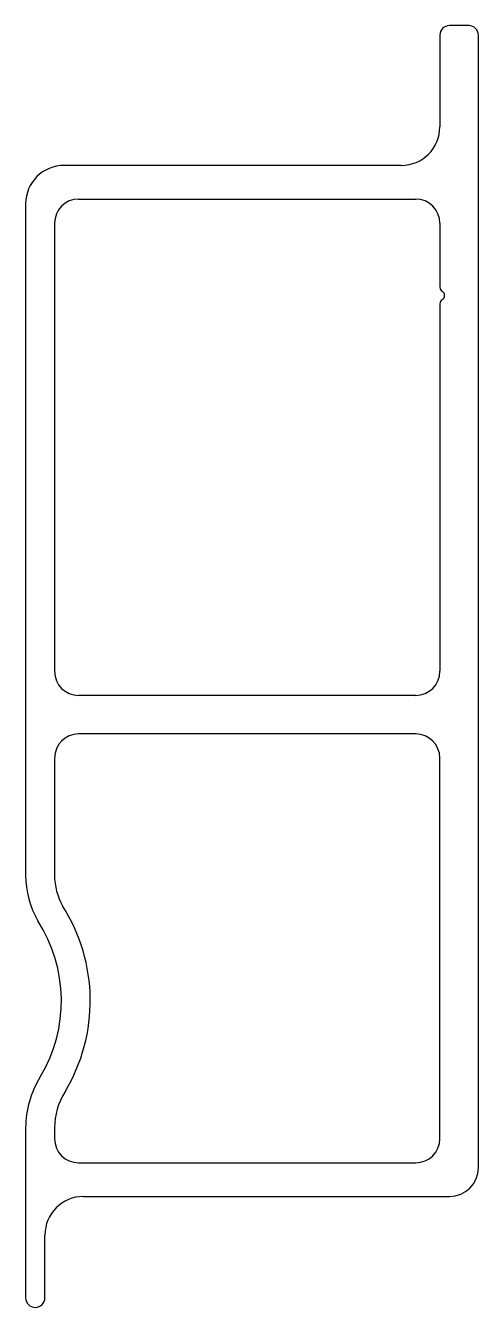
# Model space of a CAD drawing. Header units: metres. Extents: x 0 to 47, y -33 to 100.
import ezdxf

# ---------------------------------------------------------------- set-up
doc = ezdxf.new("R2010")
doc.units = ezdxf.units.M

msp = doc.modelspace()

# ---------------------------------------------------------------- linework, layer by layer
for p, q in [((43, 98.5), (43, 93.63)), ((46, 99.5), (44, 99.5)), ((47, -19), (47, 98.5)), ((43, 93.63), (43, 89)), ((39, 85), (4, 85)), ((5.5, 81.5), (40.5, 81.5)), ((0, 81), (0, 11.34)), ((3, 79), (3, 32.5)), ((3, 79), (3, 79)), ((43, 79), (43, 72.37)), ((43.25, 71.93), (43.25, 71.93)), ((43, 70.63), (43, 32.5)), ((43.25, 71.07), (43.25, 71.07)), ((3, 32.5), (3, 32.5)), ((40.5, 30), (5.5, 30)), ((5.5, 30), (5.5, 30)), ((40.5, 26), (5.5, 26)), ((3, 23.5), (3, 11.34)), ((3, 23.5), (3, 23.5)), ((43, -16), (43, 23.5)), ((0, 11.34), (0, 11.34)), ((3, 11.34), (3, 11.34)), ((3.84, 8.15), (3.84, 8.15)), ((1.27, 6.6), (1.27, 6.6)), ((1.52, -9.58), (1.52, -9.58)), ((4.09, -11.13), (4.07, -11.16)), ((4.07, -11.16), (4.07, -11.16)), ((4.09, -11.13), (4.09, -11.13)), ((0, -14.88), (0, -32.5)), ((0, -14.88), (0, -14.88)), ((3, -14.89), (3, -16)), ((3, -14.89), (3, -14.89)), ((3, -16), (3, -16)), ((5.5, -18.5), (40.5, -18.5)), ((5.5, -18.5), (5.5, -18.5)), ((6, -22), (44, -22)), ((2, -32.5), (2, -26)), ((0, -32.5), (0, -32.5)), ((2, -32.5), (2, -32.5))]:
    msp.add_line(p, q)
for centre, radius, start, end in [((44, 98.5), 1, 90, 180), ((46, 98.5), 1, 0, 90), ((39, 89), 4, 270, 0), ((4, 81), 4, 90, 180), ((5.5, 79), 2.5, 90, 180), ((40.5, 79), 2.5, 0, 90), ((43.5, 72.37), 0.5, 180, 240), ((43, 71.5), 0.5, 300, 60), ((43.5, 70.63), 0.5, 120, 180), ((5.5, 32.5), 2.5, 180, 270), ((40.5, 32.5), 2.5, 270, 0), ((5.5, 23.5), 2.5, 90, 180), ((40.5, 23.5), 2.5, 0, 90), ((9.5, 11.34), 9.5, 180, 209.9467), ((9.5, 11.34), 6.5, 180, 209.3811), ((-11.6, -1.69), 18.31, 328.991, 32.5266), ((-11.6, -1.69), 15.31, 328.991, 32.7921), ((10.15, -14.92), 10.15, 148.2357, 179.7574), ((10.15, -14.92), 7.15, 148.2357, 179.711), ((5.5, -16), 2.5, 180.0001, 270), ((40.5, -16), 2.5, 270, 0), ((44, -19), 3, 270, 0), ((6, -26), 4, 90, 180), ((1, -32.5), 1, 180.0001, 0)]:
    msp.add_arc(centre, radius, start, end)

doc.saveas('drawing.dxf')
